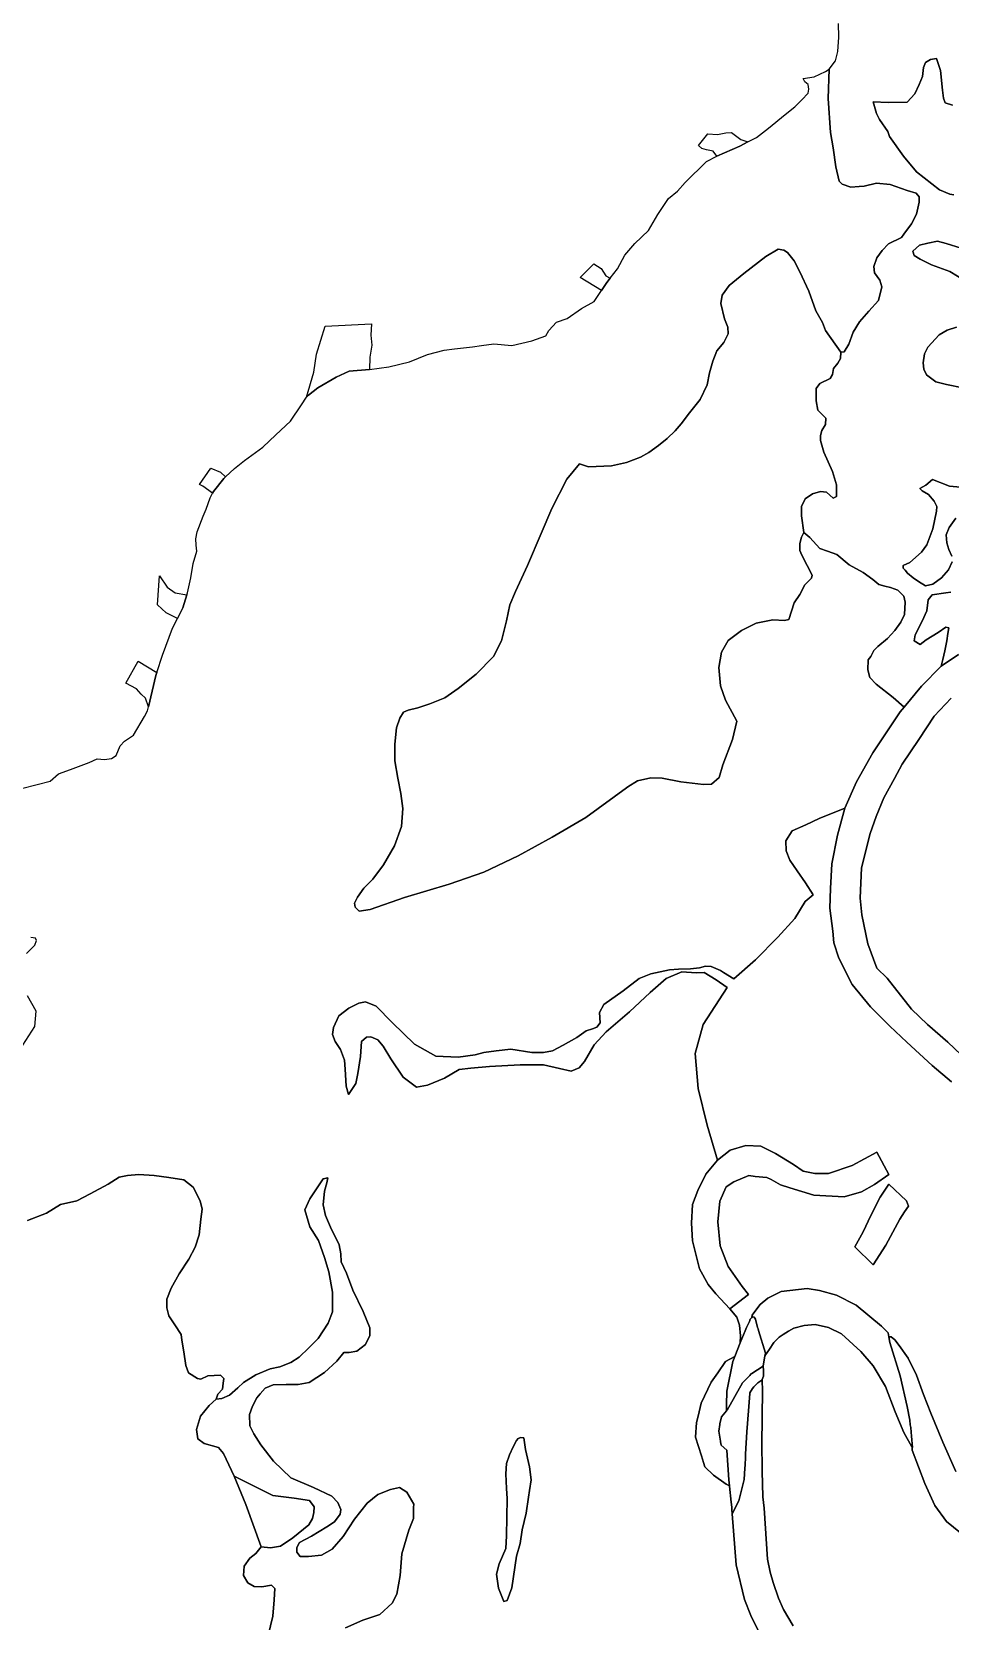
# Model space of a CAD drawing. Header units: inches. Extents: x 288635 to 1232953, y 676945 to 1655780.
# Drawn here: x 373750 to 397102, y 936147 to 976541 of the extents above; entities that cross this region are included whole.
import ezdxf

# ---------------------------------------------------------------- set-up
doc = ezdxf.new("R2010")
doc.units = ezdxf.units.IN
doc.header["$MEASUREMENT"] = 0

msp = doc.modelspace()

# ---------------------------------------------------------------- linework, layer by layer
at = {"color": 1}
for points in [[(397121.0973, 962298.509), (396987.747, 962279.459), (396644.8464, 962228.6589), (396543.2461, 962101.6587), (396505.1461, 961828.6081), (396384.4958, 961561.9076), (396206.6955, 961212.6569), (396187.6454, 961060.2566), (396340.0457, 960971.3564), (396492.446, 961085.6566), (396790.8966, 961276.157), (396994.0971, 961409.5073), (397070.2972, 961390.4572), (397044.8972, 961250.757), (397019.4971, 961060.2566), (396962.347, 960812.6061), (396911.5469, 960584.0056), (396873.4468, 960418.9053), (396371.7401, 959909.385), (395930.8466, 959378.9351), (395652.7087, 959623.3095), (395220.9079, 959961.9769), (395060.0409, 960131.3105), (395009.2408, 960326.0443), (395018.7708, 960575.9417), (395079.731, 960667.3819), (395155.9311, 960819.7822), (395262.6113, 960921.3824), (395506.4518, 961124.5828), (395689.3322, 961322.7032), (395846.8125, 961536.0636), (395938.2527, 961734.184), (395958.5727, 962044.0646), (395923.0127, 962196.4649), (395765.5323, 962348.8653), (395582.652, 962419.9854), (395440.4117, 962450.4655), (395282.9314, 962496.1855), (395135.6111, 962623.1858), (394886.6906, 962795.9061), (394536.1699, 962994.0265), (394221.2092, 963253.1071), (393977.3688, 963339.4672), (393784.3284, 963405.5074), (393535.4079, 963689.9879), (393377.9276, 963811.9082), (393317.7224, 964239.726), (393317.7224, 964477.8515), (393412.9726, 964668.3519), (393598.1813, 964795.3521), (393804.5567, 964853.5606), (393952.7236, 964842.9772), (394122.0573, 964689.5186), (394206.7241, 964726.5603), (394206.7241, 965028.1859), (394111.4739, 965366.8533), (393889.2235, 965858.9792), (393804.5567, 966155.3132), (393799.265, 966277.0217), (393836.3067, 966404.022), (393931.5569, 966562.7723), (393942.1403, 966721.5226), (393735.7649, 966922.6064), (393693.4314, 967160.7318), (393693.4314, 967472.9408), (393788.6816, 967605.2327), (394053.2655, 967726.9413), (394111.4739, 967827.4832), (394137.9323, 967980.9418), (394243.7659, 968118.5254), (394312.5577, 968240.234), (394318.3239, 968397.4183), (394402.9907, 968410.1183), (394521.5243, 968604.8521), (394631.5912, 968909.6527), (394796.6915, 969167.8865), (395033.7586, 969438.8204), (395274.1531, 969715.0473), (395358.82, 970059.0063), (395311.1949, 970228.34), (395178.9029, 970418.8404), (395163.0279, 970572.299), (395231.8197, 970799.8411), (395374.695, 970985.0498), (395533.4453, 971154.3835), (395866.821, 971313.1338), (395919.7377, 971397.8007), (396115.5298, 971662.3845), (396242.5301, 971905.8017), (396311.3219, 972207.4273), (396311.3219, 972350.3026), (396231.9467, 972440.2611), (396004.4046, 972509.0529), (395575.7787, 972662.5115), (395226.528, 972694.2616), (394914.3191, 972620.1781), (394783.8814, 972610.1444), (394570.36, 972593.7197), (394353.4013, 972667.8032), (394274.0261, 972747.1784), (394194.651, 973107.0124), (394125.8592, 973588.555), (394057.0673, 973985.4308), (393998.8589, 974842.6825), (394020.0256, 975588.809), (394183.537, 975804.512), (394240.6871, 976039.4624), (394266.0872, 976407.7632), (394259.7371, 976750.6639)], [(373487.7887, 957309.3013), (373884.6645, 957409.8432), (374218.0402, 957499.8017), (374429.7073, 957685.0104), (374736.6245, 957790.8439), (375212.8755, 957970.7609), (375408.6676, 958066.0111), (375599.1679, 958050.1361), (375773.7933, 958071.3028), (375895.5019, 958145.3863), (376001.3354, 958394.0951), (376107.1689, 958510.512), (376340.0027, 958669.2623), (376612.5241, 959139.1011), (376689.7826, 959279.8598), (376713.7367, 959382.2636), (376901.4497, 960184.7366), (376926.1434, 960257.3211), (377076.0751, 960698.0293), (377324.7839, 961380.6556), (377452.2747, 961633.0875), (377589.3677, 961904.5317), (377693.274, 962229.8035), (377711.0763, 962285.5324), (377795.7432, 962666.5332), (377853.9516, 963031.6589), (377949.2018, 963338.5762), (377933.3268, 963497.3265), (377917.4517, 963650.7852), (377954.4935, 963830.7022), (378107.9521, 964227.578), (378187.3273, 964407.495), (378282.5775, 964698.5373), (378343.3394, 964812.466), (378367.2443, 964857.2876), (378637.1198, 965190.6632), (378674.9894, 965227.0181), (378901.7037, 965444.6638), (379155.7042, 965645.7475), (379621.3718, 965984.4148), (379954.7475, 966296.6238), (380325.1649, 966645.8745), (380605.6238, 967063.917), (380734.2826, 967252.6166), (380782.1026, 967310.1376), (381023.6663, 967492.5428), (381489.3339, 967762.4184), (381822.7095, 967915.877), (382336.0022, 967958.2104), (382828.1282, 968027.0022), (383352.0043, 968154.0025), (383812.3802, 968339.2112), (384235.7144, 968450.3364), (384500.2982, 968482.0865), (384955.3825, 968535.0033), (385188.2163, 968566.7533), (385500.4252, 968614.3784), (385955.5095, 968572.045), (386463.5105, 968688.4619), (386818.0529, 968815.4622), (386897.428, 968947.7541), (387093.2201, 969164.7129), (387363.0956, 969254.6714), (387728.2214, 969508.6719), (388051.0137, 969688.5889), (388237.2674, 969966.4428), (388373.806, 970170.1315), (388458.1828, 970279.8214), (388638.3898, 970514.0906), (388828.8902, 970863.3413), (389082.8907, 971159.6752), (389432.1414, 971493.0508), (389670.2669, 971900.51), (389940.1424, 972302.6775), (390167.6846, 972493.1778), (390363.4766, 972710.1366), (390908.5194, 973244.596), (391167.8116, 973382.1796), (391749.8961, 973636.1801), (391959.0027, 973745.9611), (392173.2302, 973858.4306), (392485.4392, 974091.2644), (392908.7734, 974435.2234), (393146.8989, 974631.0155), (393332.1076, 974810.9325), (393485.5662, 974980.2662), (393506.7329, 975080.808), (393490.8579, 975202.5166), (393406.191, 975271.3084), (393363.8576, 975350.6836), (393644.3165, 975393.017), (393930.0671, 975530.6006), (394020.0256, 975588.809), (393998.8589, 974842.6825), (394057.0673, 973985.4308), (394125.8592, 973588.555), (394194.651, 973107.0124), (394274.0261, 972747.1784), (394353.4013, 972667.8032), (394353.4013, 972667.8032), (394570.36, 972593.7197), (394783.8814, 972610.1444), (394914.3191, 972620.1781), (395226.528, 972694.2616), (395575.7787, 972662.5115), (396004.4046, 972509.0529), (396231.9467, 972440.2611), (396311.3219, 972350.3026), (396311.3219, 972207.4273), (396242.5301, 971905.8017), (396115.5298, 971662.3845), (395919.7377, 971397.8007), (395866.821, 971313.1338), (395533.4453, 971154.3835), (395374.695, 970985.0498), (395231.8197, 970799.8411), (395163.0279, 970572.299), (395178.9029, 970418.8404), (395311.1949, 970228.34), (395358.82, 970059.0063), (395274.1531, 969715.0473), (395033.7586, 969438.8204), (394796.6915, 969167.8865), (394631.5912, 968909.6527), (394521.5243, 968604.8521), (394402.9907, 968410.1183), (394318.3239, 968397.4183), (393933.0898, 968951.9861), (393852.6563, 969150.9532), (393687.5559, 969451.5204), (393505.5222, 969946.8214), (393276.9218, 970437.8891), (393132.9882, 970721.523), (392963.6545, 970928.9567), (392874.7543, 970992.4568), (392730.8207, 971013.6236), (392417.5534, 970827.3565), (391854.5189, 970399.789), (391477.7515, 970094.9884), (391304.1845, 969845.2212), (391270.3178, 969633.5541), (391363.4513, 969248.32), (391443.8848, 969036.6529), (391452.3515, 968863.0859), (391342.2846, 968647.1855), (391168.7176, 968435.5184), (391067.1174, 968168.8179), (390978.2172, 967872.4839), (390918.9504, 967571.9167), (390745.3834, 967195.1492), (390470.2162, 966856.4819), (390258.5721, 966581.6195), (390105.0644, 966396.0624), (389907.1817, 966208.7806), (389687.0479, 966030.9803), (389437.2808, 965844.7132), (389225.6137, 965730.413), (388874.2463, 965590.7127), (388493.2456, 965510.2792), (387904.811, 965484.8792), (387671.9772, 965561.0793), (387354.4766, 965171.6119), (386973.4758, 964426.5437), (386702.542, 963791.5424), (386355.4079, 962974.5075), (386046.374, 962314.1062), (385906.6737, 961975.4388), (385822.0069, 961569.038), (385695.0066, 961065.2703), (385487.5729, 960663.1029), (385051.5387, 960218.602), (384590.1044, 959850.3012), (384251.4371, 959617.4674), (383870.4363, 959465.0671), (383561.4024, 959359.2336), (383315.8685, 959299.9668), (383201.5683, 959249.1667), (383104.2014, 959100.9997), (383026.3677, 958851.4945), (382978.9983, 958438.0652), (382978.9983, 958016.4243), (383060.2785, 957569.3834), (383131.3986, 957183.3027), (383182.1987, 956802.3019), (383151.7186, 956340.021), (382968.8383, 955852.34), (382689.4377, 955369.739), (382425.2772, 955009.0583), (382196.6767, 954775.3778), (382029.0364, 954551.8574), (381952.8362, 954399.4571), (381973.1563, 954292.7769), (382074.7565, 954191.1767), (382354.157, 954236.8968), (383222.8388, 954541.6974), (384360.7611, 954882.0581), (385244.6828, 955186.8587), (386118.4446, 955598.3395), (386982.0463, 956070.7804), (387840.568, 956568.6214), (388874.2141, 957325.5792), (388908.5064, 957350.692), (389149.2374, 957503.4636), (389493.1964, 957582.8388), (389773.6553, 957572.2554), (390255.1979, 957477.0052), (390826.6991, 957408.2134), (391033.0745, 957418.7968), (391228.8666, 957588.1305), (391317.7667, 957913.0394), (391563.3006, 958556.5074), (391673.3674, 959022.175), (391391.6436, 959557.3997), (391264.6433, 959919.3504), (391220.1932, 960382.9013), (391290.0434, 960776.6021), (391455.1437, 961068.7027), (391791.6944, 961329.0532), (392166.3451, 961513.2036), (392591.796, 961595.7537), (392890.2466, 961576.7037), (392998.1968, 961608.4538), (393137.8971, 962027.5546), (393277.5974, 962243.455), (393408.4076, 962486.0255), (393570.9679, 962658.7459), (393591.288, 962734.946), (393464.2877, 962978.7865), (393327.1275, 963242.947), (393276.3274, 963354.7073), (393276.3274, 963537.5876), (393322.0475, 963695.0679), (393377.9276, 963811.9082), (393535.4079, 963689.9879), (393784.3284, 963405.5074), (393977.3688, 963339.4672), (394221.2092, 963253.1071), (394536.1699, 962994.0265), (394886.6906, 962795.9061), (395135.6111, 962623.1858), (395282.9314, 962496.1855), (395440.4117, 962450.4655), (395582.652, 962419.9854), (395765.5323, 962348.8653), (395923.0127, 962196.4649), (395958.5727, 962044.0646), (395938.2527, 961734.184), (395846.8125, 961536.0636), (395689.3322, 961322.7032), (395506.4518, 961124.5828), (395262.6113, 960921.3824), (395155.9311, 960819.7822), (395079.731, 960667.3819), (395018.7708, 960575.9417), (395009.2408, 960326.0443), (395060.0409, 960131.3105), (395220.9079, 959961.9769), (395652.7087, 959623.3095), (395930.8466, 959378.9351), (395829.8723, 959257.4504), (395135.6043, 958216.0483), (394715.0218, 957482.4101), (394420.3812, 956811.8488), (393773.105, 956549.9034), (393434.4376, 956389.0364), (393078.8369, 956236.6361), (392917.9699, 955982.6356), (392926.4366, 955728.6351), (393019.5701, 955491.5679), (393214.3039, 955220.6341), (393425.9709, 954915.8335), (393620.7047, 954611.0328), (393417.5043, 954441.6992), (393146.5704, 954009.8983), (392714.7695, 953527.2973), (392147.5017, 952951.5629), (391596.6994, 952476.2559), (391333.7924, 952630.2928), (391265.0006, 952683.2096), (391026.8751, 952783.7515), (390878.7081, 952794.3348), (390730.5412, 952752.0014), (390497.7074, 952730.8347), (390196.0818, 952720.2513), (389963.248, 952704.3763), (389486.997, 952603.8344), (389195.9548, 952476.8342), (388783.2039, 952164.6252), (388296.3696, 951820.6662), (388185.2444, 951614.2908), (388201.1194, 951354.9986), (388116.4526, 951243.8734), (388010.6191, 951201.54), (387846.5771, 951153.9149), (387608.4516, 950984.5812), (387264.4926, 950783.4975), (386989.3254, 950645.9139), (386756.4916, 950598.2888), (386465.4493, 950598.2888), (385930.9899, 950682.9556), (385560.5725, 950645.9139), (385243.0719, 950598.2888), (385020.8214, 950540.0803), (384592.1956, 950481.8719), (384025.9861, 950508.3303), (383480.9433, 950815.2475), (382909.4422, 951365.582), (382501.9831, 951778.3328), (382232.1075, 951889.458), (382062.7738, 951857.708), (381808.7733, 951725.416), (381560.0645, 951529.624), (381417.1892, 951238.5817), (381396.0225, 951058.6647), (381464.8143, 950884.0393), (381602.3979, 950672.3722), (381702.9398, 950407.7884), (381718.8148, 950180.2463), (381739.9815, 949741.0371), (381803.4817, 949529.37), (381988.6904, 949815.1205), (382036.3155, 950063.8294), (382105.1073, 950497.7469), (382131.5656, 950884.0393), (382263.8576, 950989.8729), (382369.6911, 951000.4562), (382544.3165, 950926.3728), (382687.1918, 950762.3308), (382877.6921, 950439.5384), (383189.9011, 949973.8709), (383533.8601, 949719.8703), (383809.0273, 949767.4954), (384242.9449, 949947.4125), (384618.654, 950164.3712), (384914.9879, 950201.413), (385385.9472, 950243.7464), (386169.1154, 950286.0798), (386761.7832, 950286.0798), (387169.2424, 950190.8296), (387460.2846, 950127.3295), (387666.66, 950206.7047), (387798.952, 950370.7466), (388052.9525, 950799.3725), (388354.5781, 951127.4565), (388947.2459, 951635.4575), (389471.122, 952127.5835), (389878.5811, 952482.1259), (390275.4569, 952651.4595), (390645.8743, 952625.0012), (390846.9581, 952635.5845), (391153.8754, 952450.3758), (391432.5947, 952252.075), (390816.9319, 951312.4888), (390615.032, 950571.3664), (390689.1155, 949682.3647), (390921.9493, 948751.0295), (391185.4743, 947863.0786), (390890.8337, 947507.4779), (390682.5533, 947090.9171), (390550.4731, 946735.3164), (390519.993, 946262.8754), (390550.4731, 945815.8345), (390723.1934, 945104.6331), (390946.7138, 944703.3123), (391144.8342, 944464.5518), (391500.4349, 944088.6311), (391675.4841, 943870.4097), (391746.6043, 943672.2893), (391772.0043, 943403.0488), (391759.5231, 943223.3074), (391622.1289, 942873.8393), (391385.9235, 942747.7274), (391189.178, 942462.3078), (391025.2428, 942224.4864), (390766.1623, 941686.0053), (390689.0069, 941360.6107), (390649.3221, 941193.2443), (390623.922, 940827.4836), (390781.4023, 940349.9627), (390831.5989, 940177.4121), (390862.6825, 940070.5621), (391081.1229, 939857.2017), (391406.2436, 939628.6012), (391491.2554, 939588.3325), (391492.0865, 939580.1405), (391533.6576, 939170.368), (391546.2539, 939046.2047), (391547.1478, 939037.3934), (391548.2919, 938975.6469), (391555.2306, 938878.9632), (391555.5576, 938874.4063), (391661.3912, 937583.2371), (391866.9199, 936700.3737), (392029.4802, 936293.9728), (392227.6006, 935897.732)], [(397195.9529, 972397.1608), (397092.648, 972410.2607), (396825.1867, 972524.887), (396247.3356, 972982.0879), (395910.7849, 973375.7887), (395561.5342, 973883.7897), (395517.0841, 974010.79), (395307.5337, 974309.2406), (395224.9835, 974467.9909), (395142.4333, 974760.0915), (395523.4341, 974747.3914), (396006.0351, 974753.7415), (396202.8855, 974963.2919), (396310.8357, 975198.2423), (396399.7359, 975407.7928), (396425.1359, 975630.0432), (396475.936, 975757.0435), (396602.9363, 975833.2436), (396755.3366, 975858.6437), (396850.5868, 975560.1931), (396901.3869, 975058.5421), (396926.7869, 974855.3417), (396971.237, 974734.6914), (397161.7374, 974677.5413)], [(397161.7374, 974677.5413), (396971.237, 974734.6914), (396926.7869, 974855.3417), (396901.3869, 975058.5421), (396850.5868, 975560.1931), (396755.3366, 975858.6437), (396602.9363, 975833.2436), (396475.936, 975757.0435), (396425.1359, 975630.0432), (396399.7359, 975407.7928), (396310.8357, 975198.2423), (396202.8855, 974963.2919), (396006.0351, 974753.7415), (395523.4341, 974747.3914), (395142.4333, 974760.0915), (395224.9835, 974467.9909), (395307.5337, 974309.2406), (395517.0841, 974010.79), (395561.5342, 973883.7897), (395910.7849, 973375.7887), (396247.3356, 972982.0879), (396825.1867, 972524.887), (397092.648, 972410.2607), (397195.9529, 972397.1608)], [(397479.238, 970211.8949), (397087.6539, 970444.7287), (396628.3363, 970619.8832), (396336.2357, 970759.5835), (396183.8354, 970854.8337), (396152.0854, 970962.7839), (396323.5357, 971115.1842), (396533.0861, 971172.3343), (396780.7366, 971216.7844), (396996.6371, 971159.6343), (397377.6378, 971045.334)], [(397377.6378, 971045.334), (396996.6371, 971159.6343), (396780.7366, 971216.7844), (396533.0861, 971172.3343), (396323.5357, 971115.1842), (396152.0854, 970962.7839), (396183.8354, 970854.8337), (396336.2357, 970759.5835), (396628.3363, 970619.8832), (397087.6539, 970444.7287), (397479.238, 970211.8949)], [(397422.9346, 967490.7028), (397006.3737, 967577.0629), (396732.0532, 967648.1831), (396498.3727, 967820.9034), (396427.2526, 967963.1437), (396412.0126, 968130.784), (396447.5726, 968354.3045), (396528.8528, 968527.0248), (396823.4934, 968836.9055), (397021.6138, 968953.7457), (397260.3743, 969029.9458)], [(397260.3743, 969029.9458), (397021.6138, 968953.7457), (396823.4934, 968836.9055), (396528.8528, 968527.0248), (396447.5726, 968354.3045), (396412.0126, 968130.784), (396427.2526, 967963.1437), (396498.3727, 967820.9034), (396732.0532, 967648.1831), (397006.3737, 967577.0629), (397422.9346, 967490.7028)], [(397152.8474, 963071.0939), (397059.7138, 962867.8935), (396881.9135, 962664.6931), (396661.7797, 962499.5928), (396475.5127, 962457.2594), (396293.479, 962571.5596), (396158.012, 962660.4598), (396018.3118, 962783.2267), (395954.8116, 962855.1935), (395908.2449, 962905.9936), (395908.2449, 962977.9604), (396077.5786, 963054.1606), (396369.6791, 963312.3944), (396509.3794, 963502.8948), (396657.5464, 963909.2956), (396754.9132, 964353.7965), (396759.1466, 964476.5634), (396691.4131, 964612.0303), (396551.7128, 964781.364), (396390.8458, 964874.4975), (396327.3457, 964933.7643), (396479.746, 965022.6645), (396653.313, 965162.3648), (397085.1139, 964997.2644), (397360.2811, 964967.6311)], [(397360.2811, 964967.6311), (397085.1139, 964997.2644), (396653.313, 965162.3648), (396479.746, 965022.6645), (396327.3457, 964933.7643), (396390.8458, 964874.4975), (396551.7128, 964781.364), (396691.4131, 964612.0303), (396759.1466, 964476.5634), (396754.9132, 964353.7965), (396657.5464, 963909.2956), (396509.3794, 963502.8948), (396369.6791, 963312.3944), (396077.5786, 963054.1606), (395908.2449, 962977.9604), (395908.2449, 962905.9936), (395954.8116, 962855.1935), (396018.3118, 962783.2267), (396158.012, 962660.4598), (396293.479, 962571.5596), (396475.5127, 962457.2594), (396661.7797, 962499.5928), (396881.9135, 962664.6931), (397059.7138, 962867.8935), (397152.8474, 963071.0939)], [(397245.9809, 964180.2295), (397076.6472, 963938.929), (396996.2137, 963756.8953), (397013.1471, 963549.4615), (397063.9472, 963380.1279), (397144.3807, 963215.0275)], [(397144.3807, 963215.0275), (397063.9472, 963380.1279), (397013.1471, 963549.4615), (396996.2137, 963756.8953), (397076.6472, 963938.929), (397245.9809, 964180.2295)], [(397311.5977, 960711.0059), (396873.4468, 960418.9053), (396911.5469, 960584.0056), (396962.347, 960812.6061), (397019.4971, 961060.2566), (397044.8972, 961250.757), (397070.2972, 961390.4572), (396994.0971, 961409.5073), (396790.8966, 961276.157), (396492.446, 961085.6566), (396340.0457, 960971.3564), (396187.6454, 961060.2566), (396206.6955, 961212.6569), (396384.4958, 961561.9076), (396505.1461, 961828.6081), (396543.2461, 962101.6587), (396644.8464, 962228.6589), (396987.747, 962279.459), (397121.0973, 962298.509)], [(397138.1866, 949857.3149), (396640.3456, 950268.7957), (395995.1843, 950863.1569), (395568.4635, 951269.5577), (395070.6225, 951762.3187), (394608.3416, 952326.1998), (394267.9809, 953001.8412), (394146.0606, 953387.922), (394115.5806, 953687.6426), (394044.4604, 954266.7637), (394054.6205, 954769.6847), (394090.1805, 955394.526), (394237.5008, 956120.9674), (394420.3812, 956811.8488), (394715.0218, 957482.4101), (395135.6043, 958216.0483), (395829.8723, 959257.4504), (395930.8466, 959378.9351), (396371.7401, 959909.385), (396873.4468, 960418.9053), (397311.5977, 960711.0059)], [(397125.2749, 959604.5844), (396693.4741, 959147.3835), (396304.0066, 958554.7156), (395880.6725, 957928.181), (395682.3844, 957564.0519), (395415.0049, 957073.046), (395222.3878, 956598.9117), (395063.6375, 956167.1109), (394847.7371, 955297.1591), (394809.637, 954522.4576), (394854.0871, 954097.0067), (395006.4874, 953360.4052), (395235.0878, 952744.454), (395495.4383, 952490.4535), (396117.7396, 951703.0519), (396524.1404, 951315.7011), (397038.4914, 950864.8502), (397717.9428, 950217.149)], [(397717.9428, 950217.149), (397038.4914, 950864.8502), (396524.1404, 951315.7011), (396117.7396, 951703.0519), (395495.4383, 952490.4535), (395235.0878, 952744.454), (395006.4874, 953360.4052), (394854.0871, 954097.0067), (394809.637, 954522.4576), (394847.7371, 955297.1591), (395063.6375, 956167.1109), (395222.3878, 956598.9117), (395415.0049, 957073.046), (395682.3844, 957564.0519), (395880.6725, 957928.181), (396304.0066, 958554.7156), (396693.4741, 959147.3835), (397125.2749, 959604.5844)], [(397242.3997, 939949.6575), (396912.199, 940701.499), (396607.3984, 941433.0205), (396424.5181, 941910.5414), (396246.7177, 942398.2224), (396028.2773, 942835.1033), (395799.6768, 943155.1439), (395692.9966, 943297.3842), (395596.5658, 943373.5138), (395539.7604, 943377.6225), (395523.6669, 943472.1718), (395350.9466, 943644.8921), (394710.8653, 944178.2932), (394207.9443, 944437.3737), (393781.2234, 944549.1339), (393466.2628, 944599.934), (392805.8615, 944528.8139), (392465.5008, 944361.1735), (392460.7185, 944356.1327), (392272.9812, 944195.1438), (392135.3976, 944020.5185), (392069.2516, 943925.2683), (392056.0224, 943869.7057), (392018.9807, 943824.7264), (391995.1682, 943766.518), (391923.7433, 943611.6639), (391888.2983, 943526.849), (391759.5231, 943223.3074), (391772.0043, 943403.0488), (391746.6043, 943672.2893), (391675.4841, 943870.4097), (391500.4349, 944088.6311), (391972.8759, 944449.3118), (391810.3156, 944652.5122), (391459.7949, 945165.5932), (391251.5145, 945688.8343), (391195.6343, 946293.3555), (391246.4344, 946821.6766), (391408.9948, 947187.4373), (391596.9551, 947314.4375), (391983.0359, 947471.9179), (392140.5162, 947451.5978), (392440.2368, 947421.1178), (392546.917, 947370.3177), (392785.6775, 947238.2374), (393024.438, 947156.9572), (393634.0392, 946974.0769), (394401.1208, 946933.4368), (394843.0816, 947055.357), (395173.2823, 947243.3174), (395544.123, 947502.3979), (395234.2424, 948071.3591), (394609.4012, 947730.9984), (394004.88, 947527.798), (393659.4393, 947527.798), (393359.7187, 947588.7581), (393120.9582, 947751.3184), (392658.6773, 948030.719), (392284.0889, 948219.7662), (391901.7558, 948238.9994), (391505.515, 948122.1592), (391185.4743, 947863.0786), (390921.9493, 948751.0295), (390689.1155, 949682.3647), (390615.032, 950571.3664), (390816.9319, 951312.4888), (391432.5947, 952252.075), (391153.8754, 952450.3758), (390846.9581, 952635.5845), (390645.8743, 952625.0012), (390275.4569, 952651.4595), (389878.5811, 952482.1259), (389471.122, 952127.5835), (388947.2459, 951635.4575), (388354.5781, 951127.4565), (388052.9525, 950799.3725), (387798.952, 950370.7466), (387666.66, 950206.7047), (387460.2846, 950127.3295), (387169.2424, 950190.8296), (386761.7832, 950286.0798), (386169.1154, 950286.0798), (385385.9472, 950243.7464), (384914.9879, 950201.413), (384618.654, 950164.3712), (384242.9449, 949947.4125), (383809.0273, 949767.4954), (383533.8601, 949719.8703), (383189.9011, 949973.8709), (382877.6921, 950439.5384), (382687.1918, 950762.3308), (382544.3165, 950926.3728), (382369.6911, 951000.4562), (382263.8576, 950989.8729), (382131.5656, 950884.0393), (382105.1073, 950497.7469), (382036.3155, 950063.8294), (381988.6904, 949815.1205), (381803.4817, 949529.37), (381739.9815, 949741.0371), (381718.8148, 950180.2463), (381702.9398, 950407.7884), (381602.3979, 950672.3722), (381464.8143, 950884.0393), (381396.0225, 951058.6647), (381417.1892, 951238.5817), (381560.0645, 951529.624), (381808.7733, 951725.416), (382062.7738, 951857.708), (382232.1075, 951889.458), (382501.9831, 951778.3328), (382909.4422, 951365.582), (383480.9433, 950815.2475), (384025.9861, 950508.3303), (384592.1956, 950481.8719), (385020.8214, 950540.0803), (385243.0719, 950598.2888), (385560.5725, 950645.9139), (385930.9899, 950682.9556), (386465.4493, 950598.2888), (386756.4916, 950598.2888), (386989.3254, 950645.9139), (387264.4926, 950783.4975), (387608.4516, 950984.5812), (387846.5771, 951153.9149), (388010.6191, 951201.54), (388116.4526, 951243.8734), (388201.1194, 951354.9986), (388185.2444, 951614.2908), (388296.3696, 951820.6662), (388783.2039, 952164.6252), (389195.9548, 952476.8342), (389486.997, 952603.8344), (389963.248, 952704.3763), (390196.0818, 952720.2513), (390497.7074, 952730.8347), (390730.5412, 952752.0014), (390878.7081, 952794.3348), (391026.8751, 952783.7515), (391265.0006, 952683.2096), (391333.7924, 952630.2928), (391596.6994, 952476.2559), (392147.5017, 952951.5629), (392714.7695, 953527.2973), (393146.5704, 954009.8983), (393417.5043, 954441.6992), (393620.7047, 954611.0328), (393425.9709, 954915.8335), (393214.3039, 955220.6341), (393019.5701, 955491.5679), (392926.4366, 955728.6351), (392917.9699, 955982.6356), (393078.8369, 956236.6361), (393434.4376, 956389.0364), (393773.105, 956549.9034), (394420.3812, 956811.8488), (394237.5008, 956120.9674), (394090.1805, 955394.526), (394054.6205, 954769.6847), (394044.4604, 954266.7637), (394115.5806, 953687.6426), (394146.0606, 953387.922), (394267.9809, 953001.8412), (394267.9809, 953001.8412), (394608.3416, 952326.1998), (395070.6225, 951762.3187), (395568.4635, 951269.5577), (395995.1843, 950863.1569), (396640.3456, 950268.7957), (397138.1866, 949857.3149)], [(373617.964, 953116.1762), (373824.3394, 953328.9017), (373868.7895, 953443.2019), (373846.5644, 953509.877), (373725.9142, 953522.577)], [(373449.3932, 950668.7499), (373824.9075, 951258.8439), (373861.5852, 951653.8993), (373641.2926, 952043.6478)], [(373637.1071, 946334.659), (374123.9414, 946514.576), (374483.7755, 946736.8265), (374896.5263, 946826.785), (375235.1937, 947006.702), (375690.2779, 947255.4108), (375976.0285, 947430.0362), (376187.6956, 947477.6613), (376468.1545, 947498.828), (376865.0303, 947477.6613), (377235.4477, 947424.7445), (377616.4484, 947366.5361), (377849.2822, 947176.0357), (378034.4909, 946826.785), (378082.116, 946615.1179), (378050.366, 946361.1174), (378008.0325, 945969.5333), (377902.199, 945652.0326), (377743.4487, 945350.407), (377494.7399, 944974.6979), (377293.6561, 944609.5722), (377187.8226, 944329.1133), (377182.5309, 944112.1546), (377235.4477, 943905.7791), (377388.9063, 943678.237), (377547.6566, 943429.5282), (377568.8233, 943286.6529), (377616.4484, 942990.319), (377669.3652, 942646.36), (377732.8653, 942455.8596), (377965.6991, 942312.9843), (377965.6991, 942312.9843), (378050.366, 942302.4009), (378230.283, 942381.7761), (378547.7836, 942402.9428), (378632.4505, 942318.276), (378616.5754, 942196.5674), (378600.7004, 942043.1088), (378484.2835, 941916.1085), (378441.9501, 941789.1082), (378256.4849, 941625.6119), (378038.0445, 941356.3714), (377941.5243, 941021.0907), (377972.0043, 940782.3303), (378134.5647, 940660.41), (378495.2454, 940563.8898), (378627.3257, 940411.4895), (378894.0939, 939830.9553), (379193.8145, 939114.6738), (379584.9753, 938037.7117), (379450.2873, 937871.4844), (379292.807, 937749.5642), (379150.5667, 937546.3638), (379130.2467, 937312.6833), (379247.0869, 937124.7229), (379404.5672, 937033.2828), (379602.6876, 937018.0427), (379841.4481, 937063.7628), (379932.8883, 936977.4026), (379912.5682, 936692.9221), (379881.5124, 936277.1622), (379759.8039, 935785.0362)], [(381725.7813, 935982.395), (382164.9905, 936172.8954), (382598.908, 936321.0624), (382916.4086, 936606.8129), (383027.5339, 936834.355), (383117.4924, 937310.606), (383160.9434, 937858.7391), (383335.2893, 938462.2443), (383455.9904, 938757.2913), (383455.9904, 939038.9271), (383461.1647, 939123.9261), (383287.0098, 939425.8452), (383101.8011, 939542.2621), (382868.9673, 939494.637), (382551.4666, 939367.6367), (382276.2994, 939145.3863), (381958.7988, 938743.2188), (381667.7565, 938298.7179), (381387.2976, 937975.9256), (381112.1304, 937827.7587), (380784.0464, 937790.7169), (380572.3793, 937790.7169), (380487.7125, 937901.8421), (380487.7125, 938023.5507), (380556.5043, 938145.2593), (380863.4216, 938309.3013), (381255.0057, 938542.1351), (381450.7978, 938674.427), (381593.6731, 938870.2191), (381609.5481, 938986.636), (381530.1729, 939166.553), (381382.006, 939325.3033), (380911.0467, 939542.2621), (380339.5455, 939790.9709), (379895.0447, 940214.3051), (379577.544, 940627.0559), (379397.627, 940912.8065), (379297.0851, 941113.8902), (379286.5018, 941399.6408), (379360.5853, 941611.3079), (379471.7105, 941822.975), (379556.3773, 941928.8085), (379683.3776, 942066.3921), (379889.753, 942151.059), (380220.5658, 942160.6356), (380526.8709, 942159.5257), (380802.0381, 942217.7341), (381188.3306, 942466.4429), (381505.8312, 942757.4852), (381685.7482, 942974.4439), (381823.3318, 942979.7356), (382013.8322, 943006.194), (382230.791, 943175.5277), (382347.2079, 943408.3615), (382347.2079, 943604.1535), (382177.8742, 944016.9044), (381913.2904, 944561.9471), (381749.2484, 944995.8647), (381616.9564, 945281.6152), (381606.3731, 945482.699), (381569.3313, 945710.2411), (381341.7892, 946160.0337), (381220.0806, 946461.6593), (381156.5805, 946731.5348), (381193.6223, 947075.4938), (381251.8307, 947287.1609), (381278.2891, 947414.1612), (381156.5805, 947387.7028), (380817.9132, 946884.9934), (380690.9129, 946599.2429), (380823.2048, 946170.617), (381040.1636, 945821.3663), (381188.3306, 945387.4488), (381304.7475, 945022.323), (381399.9977, 944509.0304), (381399.9977, 944006.321), (381283.5808, 943720.5704), (381029.5803, 943334.278), (380791.4548, 943096.1525), (380548.0376, 942858.027), (380336.3705, 942720.4434), (380054.1157, 942615.3703), (379812.4945, 942561.6931), (379447.3688, 942408.2345), (379135.1598, 942212.4424), (378992.2845, 942080.1505), (378780.6174, 941889.6501), (378579.5337, 941804.9833), (378441.9501, 941789.1082), (378484.2835, 941916.1085), (378600.7004, 942043.1088), (378616.5754, 942196.5674), (378632.4505, 942318.276), (378547.7836, 942402.9428), (378230.283, 942381.7761), (378050.366, 942302.4009), (377965.6991, 942312.9843), (377732.8653, 942455.8596), (377669.3652, 942646.36), (377616.4484, 942990.319), (377568.8233, 943286.6529), (377547.6566, 943429.5282), (377388.9063, 943678.237), (377235.4477, 943905.7791), (377182.5309, 944112.1546), (377187.8226, 944329.1133), (377293.6561, 944609.5722), (377494.7399, 944974.6979), (377743.4487, 945350.407), (377902.199, 945652.0326), (378008.0325, 945969.5333), (378050.366, 946361.1174), (378082.116, 946615.1179), (378034.4909, 946826.785), (377849.2822, 947176.0357), (377616.4484, 947366.5361), (377235.4477, 947424.7445), (376865.0303, 947477.6613), (376468.1545, 947498.828), (376187.6956, 947477.6613), (375976.0285, 947430.0362), (375690.2779, 947255.4108), (375235.1937, 947006.702), (374896.5263, 946826.785), (374483.7755, 946736.8265), (374123.9414, 946514.576), (373637.1071, 946334.659)], [(379759.8039, 935785.0362), (379881.5124, 936277.1622), (379912.5682, 936692.9221), (379932.8883, 936977.4026), (379841.4481, 937063.7628), (379602.6876, 937018.0427), (379404.5672, 937033.2828), (379247.0869, 937124.7229), (379130.2467, 937312.6833), (379150.5667, 937546.3638), (379292.807, 937749.5642), (379450.2873, 937871.4844), (379584.9753, 938037.7117), (379818.6558, 938012.3116), (380072.6563, 938058.0317), (380387.6169, 938266.3121), (380794.0177, 938596.5128), (380890.5379, 938753.9931), (380921.018, 938911.4734), (380926.098, 939053.7137), (380814.3378, 939211.194), (380423.177, 939272.1541), (379879.6159, 939338.1943), (378894.0939, 939830.9553), (378627.3257, 940411.4895), (378495.2454, 940563.8898), (378134.5647, 940660.41), (377972.0043, 940782.3303), (377941.5243, 941021.0907), (378038.0445, 941356.3714), (378256.4849, 941625.6119), (378441.9501, 941789.1082), (378579.5337, 941804.9833), (378780.6174, 941889.6501), (378992.2845, 942080.1505), (379135.1598, 942212.4424), (379447.3688, 942408.2345), (379812.4945, 942561.6931), (380054.1157, 942615.3703), (380336.3705, 942720.4434), (380548.0376, 942858.027), (380791.4548, 943096.1525), (381029.5803, 943334.278), (381283.5808, 943720.5704), (381399.9977, 944006.321), (381399.9977, 944509.0304), (381304.7475, 945022.323), (381188.3306, 945387.4488), (381040.1636, 945821.3663), (380823.2048, 946170.617), (380690.9129, 946599.2429), (380817.9132, 946884.9934), (381156.5805, 947387.7028), (381278.2891, 947414.1612), (381251.8307, 947287.1609), (381193.6223, 947075.4938), (381156.5805, 946731.5348), (381220.0806, 946461.6593), (381341.7892, 946160.0337), (381569.3313, 945710.2411), (381606.3731, 945482.699), (381616.9564, 945281.6152), (381749.2484, 944995.8647), (381913.2904, 944561.9471), (382177.8742, 944016.9044), (382347.2079, 943604.1535), (382347.2079, 943408.3615), (382230.791, 943175.5277), (382013.8322, 943006.194), (381823.3318, 942979.7356), (381685.7482, 942974.4439), (381505.8312, 942757.4852), (381188.3306, 942466.4429), (380802.0381, 942217.7341), (380526.8709, 942159.5257), (380220.5658, 942160.6356), (379889.753, 942151.059), (379683.3776, 942066.3921), (379556.3773, 941928.8085), (379471.7105, 941822.975), (379360.5853, 941611.3079), (379286.5018, 941399.6408), (379297.0851, 941113.8902), (379397.627, 940912.8065), (379577.544, 940627.0559), (379895.0447, 940214.3051), (380339.5455, 939790.9709), (380911.0467, 939542.2621), (381382.006, 939325.3033), (381530.1729, 939166.553), (381609.5481, 938986.636), (381593.6731, 938870.2191), (381450.7978, 938674.427), (381255.0057, 938542.1351), (380863.4216, 938309.3013), (380556.5043, 938145.2593), (380487.7125, 938023.5507), (380487.7125, 937901.8421), (380572.3793, 937790.7169), (380784.0464, 937790.7169), (381112.1304, 937827.7587), (381387.2976, 937975.9256), (381667.7565, 938298.7179), (381958.7988, 938743.2188), (382276.2994, 939145.3863), (382551.4666, 939367.6367), (382868.9673, 939494.637), (383101.8011, 939542.2621), (383287.0098, 939425.8452), (383461.1647, 939123.9261), (383455.9904, 939038.9271), (383455.9904, 938757.2913), (383335.2893, 938462.2443), (383160.9434, 937858.7391), (383117.4924, 937310.606), (383027.5339, 936834.355), (382916.4086, 936606.8129), (382598.908, 936321.0624), (382164.9905, 936172.8954), (381725.7813, 935982.395)], [(393111.5224, 936029.8123), (392862.6019, 936446.3731), (392735.6017, 936735.9337), (392603.5214, 937127.0945), (392522.2412, 937396.335), (392455.1428, 937720.8207), (392370.4759, 939022.5733), (392334.2809, 939306.4189), (392324.1208, 939961.7402), (392308.8808, 940708.5017), (392317.4377, 941260.4222), (392319.0408, 941363.823), (392329.2008, 941983.5842), (392318.278, 942288.4467), (392350.028, 942370.9968), (392352.1447, 942514.9305), (392345.4992, 942627.6872), (392389.2007, 942889.8963), (392508.4608, 943060.0791), (392616.9402, 943226.7669), (392754.5238, 943366.9963), (392855.0657, 943433.1423), (392989.022, 943521.2752), (393125.6904, 943593.8803), (393384.771, 943665.0005), (393664.1715, 943690.4005), (394009.6122, 943614.2004), (394334.7329, 943446.56), (394832.5739, 942999.5191), (395142.4545, 942638.8384), (395457.4151, 942110.5173), (395701.2556, 941470.4361), (395924.776, 940947.195), (396123.821, 940582.2794), (396130.1605, 940570.657), (396134.9575, 940493.2186), (396460.0781, 939649.9369), (396708.9986, 939091.1358), (397008.7192, 938679.655), (397584.1857, 938216.3557)], [(397584.1857, 938216.3557), (397008.7192, 938679.655), (396708.9986, 939091.1358), (396460.0781, 939649.9369), (396134.9575, 940493.2186), (396130.1605, 940570.657), (396138.1365, 940556.0342), (396136.5693, 940573.9007), (396143.4282, 940561.3259), (396118.0281, 940850.8865), (396106.396, 940954.2833), (396099.3974, 941067.2597), (396085.7966, 941137.3889), (396072.308, 941257.2873), (396006.2679, 941607.808), (395828.4675, 942379.9696), (395564.307, 943233.4113), (395539.7604, 943377.6225), (395596.5658, 943373.5138), (395692.9966, 943297.3842), (395799.6768, 943155.1439), (396028.2773, 942835.1033), (396246.7177, 942398.2224), (396424.5181, 941910.5414), (396607.3984, 941433.0205), (396912.199, 940701.499), (396912.199, 940701.499), (397242.3997, 939949.6575)], [(392227.6006, 935897.732), (392029.4802, 936293.9728), (391866.9199, 936700.3737), (391661.3912, 937583.2371), (391555.5576, 938874.4063), (391724.6796, 939209.8987), (391861.8399, 939748.3797), (391877.641, 940035.056), (391887.7202, 940109.4873), (391893.0035, 940313.7764), (391897.4, 940393.541), (391932.9601, 940957.4222), (391968.5201, 941495.9032), (392002.823, 941936.9397), (392004.5605, 941948.4509), (392075.6806, 942065.2912), (392110.5911, 942107.0135), (392176.0764, 942171.5928), (392212.3606, 942202.0247), (392283.4808, 942257.9048), (392318.278, 942288.4467), (392329.2008, 941983.5842), (392319.0408, 941363.823), (392317.4377, 941260.4222), (392308.8808, 940708.5017), (392324.1208, 939961.7402), (392334.2809, 939306.4189), (392370.4759, 939022.5733), (392455.1428, 937720.8207), (392522.2412, 937396.335), (392603.5214, 937127.0945), (392735.6017, 936735.9337), (392862.6019, 936446.3731), (393111.5224, 936029.8123)]]:
    msp.add_lwpolyline(points, dxfattribs=at)
for points in [[(391542.3593, 973980.2826), (391643.9595, 973909.1625), (391776.0398, 973807.5623), (391959.0027, 973745.9611), (391749.8961, 973636.1801), (391167.8116, 973382.1796), (391074.9984, 973507.8417), (390902.278, 973538.3217), (390785.4378, 973573.8818), (390699.0776, 973650.082), (390942.9181, 973949.8026), (391186.7586, 973934.5625), (391395.039, 973970.1226), (391542.3593, 973980.2826)], [(393889.2235, 965858.9792), (394111.4739, 965366.8533), (394206.7241, 965028.1859), (394206.7241, 964726.5603), (394122.0573, 964689.5186), (393952.7236, 964842.9772), (393804.5567, 964853.5606), (393598.1813, 964795.3521), (393412.9726, 964668.3519), (393317.7224, 964477.8515), (393317.7224, 964239.726), (393377.9276, 963811.9082), (393322.0475, 963695.0679), (393276.3274, 963537.5876), (393276.3274, 963354.7073), (393327.1275, 963242.947), (393464.2877, 962978.7865), (393591.288, 962734.946), (393570.9679, 962658.7459), (393408.4076, 962486.0255), (393277.5974, 962243.455), (393137.8971, 962027.5546), (392998.1968, 961608.4538), (392890.2466, 961576.7037), (392591.796, 961595.7537), (392166.3451, 961513.2036), (391791.6944, 961329.0532), (391455.1437, 961068.7027), (391290.0434, 960776.6021), (391220.1932, 960382.9013), (391264.6433, 959919.3504), (391391.6436, 959557.3997), (391673.3674, 959022.175), (391563.3006, 958556.5074), (391317.7667, 957913.0394), (391228.8666, 957588.1305), (391033.0745, 957418.7968), (390826.6991, 957408.2134), (390255.1979, 957477.0052), (389773.6553, 957572.2554), (389493.1964, 957582.8388), (389149.2374, 957503.4636), (388908.5064, 957350.692), (388874.2141, 957325.5792), (387840.568, 956568.6214), (386982.0463, 956070.7804), (386118.4446, 955598.3395), (385244.6828, 955186.8587), (384360.7611, 954882.0581), (383222.8388, 954541.6974), (382354.157, 954236.8968), (382074.7565, 954191.1767), (381973.1563, 954292.7769), (381952.8362, 954399.4571), (382029.0364, 954551.8574), (382196.6767, 954775.3778), (382425.2772, 955009.0583), (382689.4377, 955369.739), (382968.8383, 955852.34), (383151.7186, 956340.021), (383182.1987, 956802.3019), (383131.3986, 957183.3027), (383060.2785, 957569.3834), (382978.9983, 958016.4243), (382978.9983, 958438.0652), (383026.3677, 958851.4945), (383104.2014, 959100.9997), (383201.5683, 959249.1667), (383315.8685, 959299.9668), (383561.4024, 959359.2336), (383870.4363, 959465.0671), (384251.4371, 959617.4674), (384590.1044, 959850.3012), (385051.5387, 960218.602), (385487.5729, 960663.1029), (385695.0066, 961065.2703), (385822.0069, 961569.038), (385906.6737, 961975.4388), (386046.374, 962314.1062), (386355.4079, 962974.5075), (386702.542, 963791.5424), (386973.4758, 964426.5437), (387354.4766, 965171.6119), (387671.9772, 965561.0793), (387904.811, 965484.8792), (388493.2456, 965510.2792), (388874.2463, 965590.7127), (389225.6137, 965730.413), (389437.2808, 965844.7132), (389687.0479, 966030.9803), (389907.1817, 966208.7806), (390105.0644, 966396.0624), (390258.5721, 966581.6195), (390470.2162, 966856.4819), (390745.3834, 967195.1492), (390918.9504, 967571.9167), (390978.2172, 967872.4839), (391067.1174, 968168.8179), (391168.7176, 968435.5184), (391342.2846, 968647.1855), (391452.3515, 968863.0859), (391443.8848, 969036.6529), (391363.4513, 969248.32), (391270.3178, 969633.5541), (391304.1845, 969845.2212), (391477.7515, 970094.9884), (391854.5189, 970399.789), (392417.5534, 970827.3565), (392730.8207, 971013.6236), (392874.7543, 970992.4568), (392963.6545, 970928.9567), (393132.9882, 970721.523), (393276.9218, 970437.8891), (393505.5222, 969946.8214), (393687.5559, 969451.5204), (393852.6563, 969150.9532), (393933.0898, 968951.9861), (394318.3239, 968397.4183), (394312.5577, 968240.234), (394243.7659, 968118.5254), (394137.9323, 967980.9418), (394111.4739, 967827.4832), (394053.2655, 967726.9413), (393788.6816, 967605.2327), (393693.4314, 967472.9408), (393693.4314, 967160.7318), (393735.7649, 966922.6064), (393942.1403, 966721.5226), (393931.5569, 966562.7723), (393836.3067, 966404.022), (393799.265, 966277.0217), (393804.5567, 966155.3132), (393889.2235, 965858.9792)], [(388373.806, 970170.1315), (388237.2674, 969966.4428), (387689.0587, 970294.6788), (388039.5794, 970645.1995), (388227.5398, 970528.3593), (388344.38, 970335.3189), (388458.1828, 970279.8214), (388373.806, 970170.1315)], [(380782.1026, 967310.1376), (380734.2826, 967252.6166), (380925.2633, 967893.8713), (380986.2234, 968351.0722), (381097.9837, 968701.5929), (381209.7439, 969057.1936), (382383.2262, 969118.1537), (382367.9862, 968828.5932), (382393.3863, 968579.6727), (382342.5862, 968274.8721), (382336.0022, 967958.2104), (381822.7095, 967915.877), (381489.3339, 967762.4184), (381023.6663, 967492.5428), (380782.1026, 967310.1376)], [(378367.2443, 964857.2876), (378343.3394, 964812.466), (378097.518, 964990.9842), (378016.2378, 965031.6242), (378300.7184, 965453.2651), (378544.5589, 965351.6649), (378674.9894, 965227.0181), (378637.1198, 965190.6632), (378367.2443, 964857.2876)], [(377589.3677, 961904.5317), (377452.2747, 961633.0875), (377167.8761, 961770.2577), (376949.4357, 961973.4581), (377000.2358, 962715.1396), (377188.1962, 962425.579), (377396.4766, 962283.3387), (377693.274, 962229.8035), (377589.3677, 961904.5317)], [(376901.4497, 960184.7366), (376713.7367, 959382.2636), (376639.5551, 959606.1734), (376532.8749, 959707.7736), (376416.0346, 959844.9339), (376141.7141, 959987.1742), (376456.6747, 960545.9753), (376926.1434, 960257.3211), (376901.4497, 960184.7366)], [(393359.7187, 947588.7581), (393659.4393, 947527.798), (394004.88, 947527.798), (394609.4012, 947730.9984), (395234.2424, 948071.3591), (395544.123, 947502.3979), (395173.2823, 947243.3174), (394843.0816, 947055.357), (394401.1208, 946933.4368), (393634.0392, 946974.0769), (393024.438, 947156.9572), (392785.6775, 947238.2374), (392546.917, 947370.3177), (392440.2368, 947421.1178), (392140.5162, 947451.5978), (391983.0359, 947471.9179), (391596.9551, 947314.4375), (391408.9948, 947187.4373), (391246.4344, 946821.6766), (391195.6343, 946293.3555), (391251.5145, 945688.8343), (391459.7949, 945165.5932), (391810.3156, 944652.5122), (391972.8759, 944449.3118), (391500.4349, 944088.6311), (391144.8342, 944464.5518), (390946.7138, 944703.3123), (390723.1934, 945104.6331), (390550.4731, 945815.8345), (390519.993, 946262.8754), (390550.4731, 946735.3164), (390682.5533, 947090.9171), (390890.8337, 947507.4779), (391185.4743, 947863.0786), (391505.515, 948122.1592), (391901.7558, 948238.9994), (392284.0889, 948219.7662), (392658.6773, 948030.719), (393120.9582, 947751.3184), (393359.7187, 947588.7581)], [(395461.3612, 945701.4814), (395143.8606, 945204.0637), (394672.9013, 945659.148), (394889.8601, 946045.4404), (395080.3604, 946458.1913), (395318.4859, 946923.8588), (395540.7364, 947257.2345), (395990.5289, 946833.9003), (396038.154, 946696.3167), (395937.6122, 946553.4414), (395821.1953, 946362.9411), (395461.3612, 945701.4814)], [(395540.7364, 947257.2345), (395318.4859, 946923.8588), (395080.3604, 946458.1913), (394889.8601, 946045.4404), (394672.9013, 945659.148), (395143.8606, 945204.0637), (395461.3612, 945701.4814), (395821.1953, 946362.9411), (395937.6122, 946553.4414), (396038.154, 946696.3167), (395990.5289, 946833.9003), (395540.7364, 947257.2345)], [(394710.8653, 944178.2932), (395350.9466, 943644.8921), (395523.6669, 943472.1718), (395539.7604, 943377.6225), (395564.307, 943233.4113), (395828.4675, 942379.9696), (396006.2679, 941607.808), (396072.308, 941257.2873), (396085.7966, 941137.3889), (396099.3974, 941067.2597), (396106.396, 940954.2833), (396118.0281, 940850.8865), (396143.4282, 940561.3259), (396136.5693, 940573.9007), (396138.1365, 940556.0342), (396130.1605, 940570.657), (396123.821, 940582.2794), (395924.776, 940947.195), (395701.2556, 941470.4361), (395457.4151, 942110.5173), (395142.4545, 942638.8384), (394832.5739, 942999.5191), (394334.7329, 943446.56), (394009.6122, 943614.2004), (393664.1715, 943690.4005), (393384.771, 943665.0005), (393125.6904, 943593.8803), (392989.022, 943521.2752), (392855.0657, 943433.1423), (392754.5238, 943366.9963), (392616.9402, 943226.7669), (392508.4608, 943060.0791), (392389.2007, 942889.8963), (392401.3793, 942962.9678), (392228.659, 943531.929), (392215.3483, 943579.5674), (392204.2569, 943611.7323), (392153.9185, 943822.0806), (392113.3072, 943875.4866), (392085.1267, 943885.5807), (392056.0224, 943869.7057), (392069.2516, 943925.2683), (392135.3976, 944020.5185), (392272.9812, 944195.1438), (392460.7185, 944356.1327), (392465.5008, 944361.1735), (392805.8615, 944528.8139), (393466.2628, 944599.934), (393781.2234, 944549.1339), (394207.9443, 944437.3737), (394710.8653, 944178.2932)], [(391428.2299, 941510.5781), (391415.9704, 941495.9835), (391417.4769, 941646.6355), (391420.9374, 941992.6859), (391578.4177, 942749.6074), (391622.1289, 942873.8393), (391759.5231, 943223.3074), (391888.2983, 943526.849), (391923.7433, 943611.6639), (391995.1682, 943766.518), (392018.9807, 943824.7264), (392056.0224, 943869.7057), (392085.1267, 943885.5807), (392113.3072, 943875.4866), (392153.9185, 943822.0806), (392204.2569, 943611.7323), (392215.3483, 943579.5674), (392228.659, 943531.929), (392401.3793, 942962.9678), (392389.2007, 942889.8963), (392345.4992, 942627.6872), (392055.9386, 942444.8068), (392054.7565, 942443.5985), (392035.0405, 942431.0519), (392032.2796, 942427.3707), (392029.7488, 942425.7602), (392005.2957, 942393.1561), (391980.5083, 942367.8179), (391822.0465, 942205.8346), (391428.2299, 941510.5781)], [(391476.0277, 939738.4348), (391491.2554, 939588.3325), (391406.2436, 939628.6012), (391081.1229, 939857.2017), (390862.6825, 940070.5621), (390831.5989, 940177.4121), (390781.4023, 940349.9627), (390623.922, 940827.4836), (390649.3221, 941193.2443), (390689.0069, 941360.6107), (390766.1623, 941686.0053), (391025.2428, 942224.4864), (391189.178, 942462.3078), (391385.9235, 942747.7274), (391622.1289, 942873.8393), (391578.4177, 942749.6074), (391420.9374, 941992.6859), (391417.4769, 941646.6355), (391415.9704, 941495.9835), (391410.6685, 941489.6717), (391288.0673, 941343.718), (391242.3472, 941165.9177), (391239.9893, 941143.5176), (391222.0272, 940972.8773), (391257.5873, 940718.8768), (391264.6022, 940709.2313), (391278.0894, 940619.3167), (391420.4554, 940491.1874), (391476.0277, 939738.4348)], [(391724.6796, 939209.8987), (391555.5576, 938874.4063), (391555.2306, 938878.9632), (391548.2919, 938975.6469), (391547.1478, 939037.3934), (391546.2539, 939046.2047), (391533.6576, 939170.368), (391492.0865, 939580.1405), (391491.2554, 939588.3325), (391476.0277, 939738.4348), (391420.4554, 940491.1874), (391278.0894, 940619.3167), (391264.6022, 940709.2313), (391257.5873, 940718.8768), (391222.0272, 940972.8773), (391239.9893, 941143.5176), (391242.3472, 941165.9177), (391288.0673, 941343.718), (391410.6685, 941489.6717), (391415.9704, 941495.9835), (391428.2299, 941510.5781), (391822.0465, 942205.8346), (391980.5083, 942367.8179), (392005.2957, 942393.1561), (392029.7488, 942425.7602), (392032.2796, 942427.3707), (392035.0405, 942431.0519), (392054.7565, 942443.5985), (392055.9386, 942444.8068), (392345.4992, 942627.6872), (392352.1447, 942514.9305), (392350.028, 942370.9968), (392318.278, 942288.4467), (392283.4808, 942257.9048), (392212.3606, 942202.0247), (392176.0764, 942171.5928), (392110.5911, 942107.0135), (392075.6806, 942065.2912), (392004.5605, 941948.4509), (392002.823, 941936.9397), (391968.5201, 941495.9032), (391932.9601, 940957.4222), (391897.4, 940393.541), (391893.0035, 940313.7764), (391887.7202, 940109.4873), (391877.641, 940035.056), (391861.8399, 939748.3797), (391724.6796, 939209.8987)], [(385802.8728, 939889.9182), (385823.8128, 939521.9729), (385838.4329, 939265.077), (385823.1929, 938320.1951), (385802.8728, 937995.0744), (385630.1525, 937608.9937), (385569.1923, 937339.7531), (385614.9124, 936989.2324), (385752.0727, 936643.7917), (385838.4329, 936669.1918), (385955.2731, 936994.3124), (386077.1934, 937802.034), (386168.6335, 938122.0747), (386214.3536, 938472.5954), (386315.9538, 938889.1562), (386376.914, 939300.637), (386402.0255, 939468.6912), (386442.9541, 939742.5979), (386407.394, 940067.7186), (386305.7938, 940514.7595), (386260.0737, 940809.4001), (386183.8736, 940814.4801), (386117.8334, 940789.08), (386077.1934, 940743.3599), (385985.7532, 940580.7996), (385894.313, 940372.5192), (385823.1929, 940154.0787), (385802.8728, 939889.9182)], [(385838.4329, 936669.1918), (385752.0727, 936643.7917), (385614.9124, 936989.2324), (385569.1923, 937339.7531), (385630.1525, 937608.9937), (385802.8728, 937995.0744), (385823.1929, 938320.1951), (385838.4329, 939265.077), (385823.8128, 939521.9729), (385802.8728, 939889.9182), (385823.1929, 940154.0787), (385894.313, 940372.5192), (385985.7532, 940580.7996), (386077.1934, 940743.3599), (386117.8334, 940789.08), (386183.8736, 940814.4801), (386260.0737, 940809.4001), (386305.7938, 940514.7595), (386407.394, 940067.7186), (386442.9541, 939742.5979), (386402.0255, 939468.6912), (386376.914, 939300.637), (386315.9538, 938889.1562), (386214.3536, 938472.5954), (386168.6335, 938122.0747), (386077.1934, 937802.034), (385955.2731, 936994.3124), (385838.4329, 936669.1918)], [(380072.6563, 938058.0317), (379818.6558, 938012.3116), (379584.9753, 938037.7117), (379193.8145, 939114.6738), (378894.0939, 939830.9553), (379879.6159, 939338.1943), (380423.177, 939272.1541), (380814.3378, 939211.194), (380926.098, 939053.7137), (380921.018, 938911.4734), (380890.5379, 938753.9931), (380794.0177, 938596.5128), (380387.6169, 938266.3121), (380072.6563, 938058.0317)]]:
    msp.add_lwpolyline(points, close=True, dxfattribs=at)

doc.saveas('drawing.dxf')
